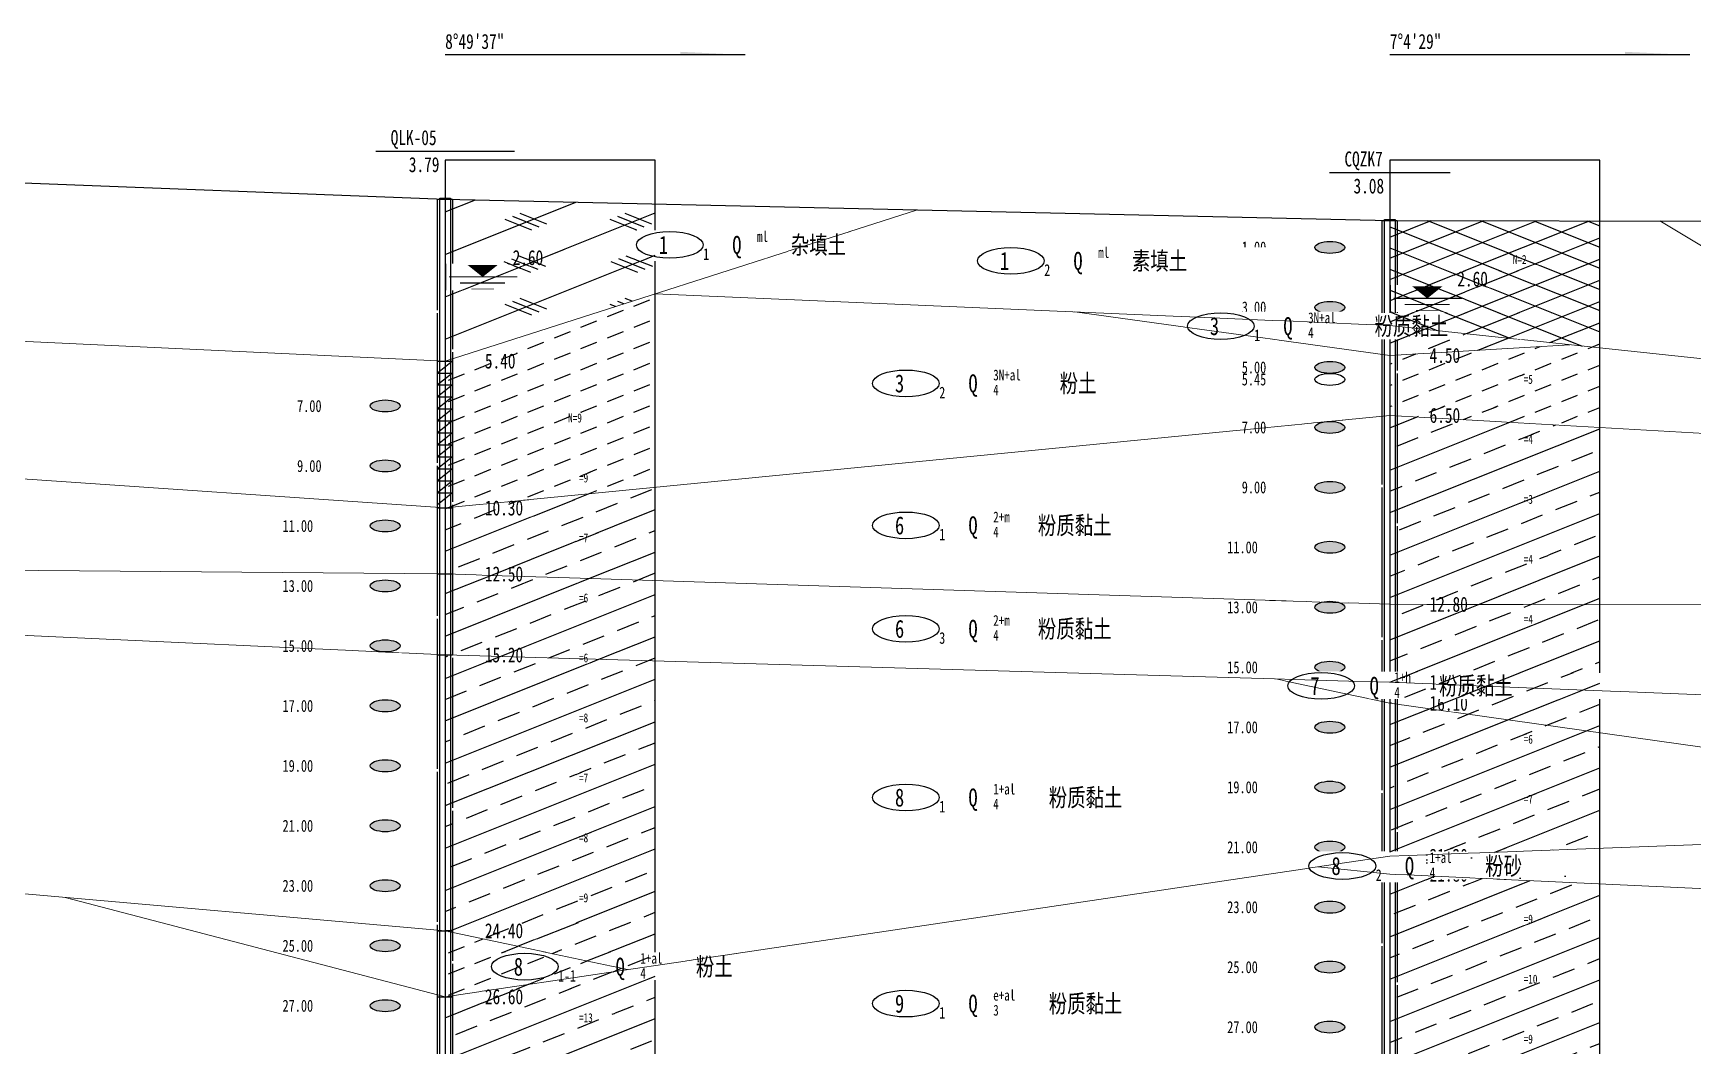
# Model space of a CAD drawing. Header units: millimetres. Extents: x 946 to 3601, y 223 to 2569.
# Drawn here: x 1829.1 to 1884.4, y 569.3 to 603.1 of the extents above; entities that cross this region are included whole.
import ezdxf

# ---------------------------------------------------------------- set-up
doc = ezdxf.new("R2010")
doc.units = ezdxf.units.MM
doc.linetypes.add('sx', pattern=[10, 5, 0, 5, 0])
for name, color, linetype in [('dz-temp', 4, 'Continuous'), ('GiCAD_PouMian', 7, 'Continuous'), ('GICAD_QUYANG', 7, 'Continuous'), ('地形线', 7, 'Continuous'), ('地质-地层符号', 3, 'Continuous'), ('地质-地面线', 7, 'Continuous'), ('地质-填充花纹', 8, 'Continuous'), ('地质-标贯', 7, 'Continuous'), ('地质-水位线', 5, 'Continuous'), ('地质-钻孔', 7, 'Continuous')]:
    doc.layers.add(name, color=color, linetype=linetype)
doc.layers.add('地质-地层线', color=7, linetype='Continuous', lineweight=15)
doc.layers.add('地质-文字', color=7, linetype='Continuous', lineweight=15)
doc.styles.add('LZ_FONTS_FS', font='', dxfattribs={"width": 0.7})
doc.styles.add('LZ_PMT_LINE', font='', dxfattribs={"height": 2})
doc.styles.add('剖线方向', font='', dxfattribs={"width": 0.7, "height": 2.5})
doc.styles.add('叠加符号', font='', dxfattribs={"width": 0.7, "height": 2.5})
doc.styles.add('地下水位', font='', dxfattribs={"width": 0.7, "height": 2.5})
doc.styles.add('地层编号', font='', dxfattribs={"width": 0.7, "height": 3})
doc.styles.add('层底标注', font='', dxfattribs={"width": 0.7, "height": 2.5})
doc.styles.add('岩土名称', font='', dxfattribs={"width": 0.7, "height": 3})
doc.styles.add('时代', font='', dxfattribs={"width": 0.7, "height": 3})
doc.styles.add('标贯动探', font='', dxfattribs={"width": 0.7, "height": 1.5})
doc.styles.add('钻孔标注', font='', dxfattribs={"width": 0.7, "height": 2.5})
doc.styles.get('LZ_FONTS_FS').set_extended_font_data('仿宋_GB2312')
doc.styles.get('LZ_PMT_LINE').set_extended_font_data('仿宋_GB2312')
doc.styles.get('剖线方向').set_extended_font_data('仿宋_GB2312')
doc.styles.get('叠加符号').set_extended_font_data('仿宋_GB2312')
doc.styles.get('地下水位').set_extended_font_data('仿宋_GB2312')
doc.styles.get('地层编号').set_extended_font_data('仿宋_GB2312')
doc.styles.get('层底标注').set_extended_font_data('仿宋_GB2312')
doc.styles.get('岩土名称').set_extended_font_data('仿宋_GB2312')
doc.styles.get('时代').set_extended_font_data('仿宋_GB2312')
doc.styles.get('标贯动探').set_extended_font_data('仿宋_GB2312')
doc.styles.get('钻孔标注').set_extended_font_data('仿宋_GB2312')
doc.linetypes.add('swx', pattern='A,7,-1.5,["●",LZ_PMT_LINE,S=0.05,R=0,X=0,Y=0],-1.5', length=10)
pattern_1 = [(21.80141, (0, 0), (-1.7677652, 0.7071061), []), (21.80141, (1.75, 0), (-1.7677652, 0.7071061), [0.76157655, -0.47598506])]
pattern_2 = [(21.80141, (0, 0), (-0.88388348, 0.3535534), [0.57118298, -0.38078866])]

# ---------------------------------------------------------------- blocks, each defined once
blk = doc.blocks.new('shuiweifh')
at = {"color": 7, "linetype": 'swx'}
blk.add_wipeout([(-2.47, -2.24), (2.54, -2.24), (2.54, 2.22), (-2.47, 2.22)], dxfattribs=at).dxf.layer = '地质-水位线'
at = {"color": 7}
blk.add_lwpolyline([(0, 0, 0, 2, 0), (0, 2, 2, 2, 0)], format="xyseb", dxfattribs=at)
for points, const_width in [([(-2.25, 0.02), (2.32, 0.02)], 0.075), ([(-1.5, -1), (1.5, -1)], 0.075), ([(-0.75, -2), (0.75, -2)], 0.05)]:
    blk.add_lwpolyline(points, dxfattribs=dict(at, const_width=const_width))
blk = doc.blocks.new('pxfx')
blk.add_hatch(color=7).paths.add_polyline_path([(15.69, 0), (15.69, 0.52), (20.1, 0)])
at = {"color": 7, "linetype": 'Continuous'}
blk.add_wipeout([(-10.23, -0.22), (10.32, -0.22), (10.32, 0.73), (-10.23, 0.73)], dxfattribs=at)
at = {"layer": '地形线', "color": 7}
blk.add_line((20, 0), (0, 0), dxfattribs=at)
blk = doc.blocks.new('WipeoutBlock')
at = {"color": 7}
blk.add_wipeout([(0, 0), (0, 1), (1, 1), (1, 0)], dxfattribs=at)
blk = doc.blocks.new('gkqy_yuan.dwg不标1')
at = {"layer": 'GiCAD_PouMian'}
h = blk.add_hatch(color=7, dxfattribs=at)
edge = h.paths.add_edge_path()
edge.add_arc((0, 0), 1, 0, 360)
at = {"layer": 'GICAD_QUYANG', "color": 7}
blk.add_circle((0, 0), 1, dxfattribs=at)
blk = doc.blocks.new('gkqy_rao.dwg不标1')
at = {"layer": 'GICAD_QUYANG', "color": 7}
blk.add_circle((0, 0), 1, dxfattribs=at)

msp = doc.modelspace()

# ---------------------------------------------------------------- linework, layer by layer
at = {"layer": 'dz-temp', "color": 7, "linetype": 'Continuous'}
for p, q in [((1849.788, 598.834), (1842.788, 598.834)), ((1849.788, 527.538), (1849.788, 598.834)), ((1881.288, 598.834), (1874.288, 598.834)), ((1881.288, 526.825), (1881.288, 598.834))]:
    msp.add_line(p, q, dxfattribs=at)
at = {"layer": '地质-地层线', "color": 7}
for p, q in [((1883.288, 596.811), (1892.288, 591.396)), ((1816.288, 593.366), (1842.788, 592.138))]:
    msp.add_line(p, q, dxfattribs=at)
at = {"layer": '地质-地面线', "color": 7, "linetype": 'Continuous'}
for p, q in [((1816.288, 598.566), (1842.788, 597.538)), ((1842.788, 597.538), (1874.288, 596.825)), ((1874.288, 596.825), (1892.288, 596.796))]:
    msp.add_line(p, q, dxfattribs=at)
at = {"layer": '地质-钻孔', "color": 7, "linetype": 'Continuous'}
for p, q in [((1840.472, 599.138), (1845.104, 599.138)), ((1872.275, 598.425), (1876.302, 598.425)), ((1842.538, 597.538), (1843.038, 597.538)), ((1842.614, 597.568), (1842.963, 597.568)), ((1874.114, 596.855), (1874.463, 596.855)), ((1842.538, 592.138), (1843.038, 592.138)), ((1842.538, 592.138), (1843.038, 592.138)), ((1842.538, 592.138), (1843.038, 592.138)), ((1843.038, 592.138), (1842.538, 591.738)), ((1842.538, 591.738), (1843.038, 591.738)), ((1843.038, 591.738), (1842.538, 591.338)), ((1843.038, 592.138), (1843.038, 592.138)), ((1843.038, 591.738), (1843.038, 591.738)), ((1842.538, 591.338), (1843.038, 591.338)), ((1843.038, 591.338), (1842.538, 590.938)), ((1843.038, 591.338), (1843.038, 591.338)), ((1842.538, 590.938), (1843.038, 590.938)), ((1843.038, 590.938), (1842.538, 590.538)), ((1842.538, 590.538), (1843.038, 590.538)), ((1843.038, 590.538), (1842.538, 590.138)), ((1843.038, 590.938), (1843.038, 590.938)), ((1843.038, 590.538), (1843.038, 590.538)), ((1842.538, 590.138), (1843.038, 590.138)), ((1843.038, 590.138), (1842.538, 589.738)), ((1843.038, 590.138), (1843.038, 590.138)), ((1842.538, 589.738), (1843.038, 589.738)), ((1843.038, 589.738), (1842.538, 589.338)), ((1843.038, 589.738), (1843.038, 589.738)), ((1842.538, 589.338), (1843.038, 589.338)), ((1843.038, 589.338), (1842.538, 588.938)), ((1842.538, 588.938), (1843.038, 588.938)), ((1843.038, 588.938), (1842.538, 588.538)), ((1843.038, 589.338), (1843.038, 589.338)), ((1843.038, 588.938), (1843.038, 588.938)), ((1842.538, 588.538), (1843.038, 588.538)), ((1843.038, 588.538), (1842.538, 588.138)), ((1843.038, 588.538), (1843.038, 588.538)), ((1842.538, 588.138), (1843.038, 588.138)), ((1843.038, 588.138), (1842.538, 587.738)), ((1842.538, 587.738), (1843.038, 587.738)), ((1843.038, 587.738), (1842.538, 587.338)), ((1843.038, 588.138), (1843.038, 588.138)), ((1843.038, 587.738), (1843.038, 587.738)), ((1842.538, 587.238), (1843.038, 587.238)), ((1842.538, 587.238), (1843.038, 587.238)), ((1842.538, 585.038), (1843.038, 585.038)), ((1842.538, 585.038), (1843.038, 585.038)), ((1842.538, 582.338), (1843.038, 582.338)), ((1842.538, 582.338), (1843.038, 582.338)), ((1842.538, 573.138), (1843.038, 573.138)), ((1842.538, 573.138), (1843.038, 573.138)), ((1842.538, 573.138), (1843.038, 573.138)), ((1843.038, 573.138), (1842.788, 573.138)), ((1842.788, 573.138), (1842.788, 570.938)), ((1842.538, 570.938), (1843.038, 570.938)), ((1842.538, 570.938), (1843.038, 570.938))]:
    msp.add_line(p, q, dxfattribs=at)
at = {"layer": '地质-钻孔', "color": 7, "linetype": 'sx'}
for p, q in [((1842.538, 597.538), (1843.038, 597.538)), ((1842.538, 527.538), (1842.538, 597.538)), ((1843.038, 597.538), (1843.038, 527.538)), ((1874.038, 596.825), (1874.538, 596.825)), ((1874.038, 526.825), (1874.038, 596.825)), ((1874.538, 596.825), (1874.538, 526.825))]:
    msp.add_line(p, q, dxfattribs=at)

# ---------------------------------------------------------------- block references
at = {"color": 7, "linetype": 'Continuous', "xscale": 0.5, "yscale": 0.2}
for p in [(1842.788, 602.345), (1874.288, 602.345)]:
    msp.add_blockref('pxfx', p, dxfattribs=at)
at = {"linetype": 'Continuous'}
for p, xscale, yscale in [((1869.251, 595.685), 2.137297264305244, 0.4605405405405509), ((1871.688, 595.685, 0), 1.200000009999894, 0.4800000039999577), ((1860.438, 594.937), 3.101081073709065, 1.025297296822901), ((1869.251, 593.685), 2.137297264305244, 0.4605405405405509), ((1871.688, 593.685, 0), 1.200000009999894, 0.4800000039999577), ((1878.651, 593.335), 0.9264864741146084, 0.3589189189189528), ((1844.013, 591.848), 2.621621580381725, 0.5556756756756659), ((1875.513, 592.035), 2.621621580381725, 0.5556756756756659), ((1856.938, 590.852), 3.101081073709065, 1.025297296822901), ((1869.251, 591.285), 2.137297264305244, 0.4518918918919371), ((1871.688, 591.285, 0), 1.200000009999894, 0.4800000039999577), ((1878.651, 591.335), 0.9264864741146084, 0.3589189189189528), ((1837.751, 590.398), 2.137297264305244, 0.4605405405405509), ((1840.188, 590.398, 0), 1.200000009999894, 0.4800000039999577), ((1875.513, 590.035), 2.621621580381725, 0.5556756756756659), ((1846.788, 590.048), 1.289729711171685, 0.3654054054054359), ((1869.251, 589.685), 2.137297264305244, 0.4605405405405509), ((1871.688, 589.685, 0), 1.200000009999894, 0.4800000039999577), ((1878.651, 589.335), 0.9264864741146084, 0.3589189189189528), ((1837.751, 588.398), 2.137297264305244, 0.4605405405405509), ((1840.188, 588.398, 0), 1.200000009999894, 0.4800000039999577), ((1847.151, 588.048), 0.9264864741146084, 0.3654054054054359), ((1869.251, 587.685), 2.137297264305244, 0.4605405405405509), ((1871.688, 587.685, 0), 1.200000009999894, 0.4800000039999577), ((1844.013, 586.948), 3.227026975477156, 0.5556756756756659), ((1878.651, 587.335), 0.9264864741146084, 0.3654054054054359), ((1837.266, 586.398), 2.621621580381725, 0.4605405405405509), ((1840.188, 586.398, 0), 1.200000009999894, 0.4800000039999577), ((1856.938, 586.117), 3.101081073709065, 1.025297296822901), ((1847.151, 586.048), 0.9264864741146084, 0.3589189189189528), ((1868.766, 585.685), 2.621621580381725, 0.4605405405405509), ((1871.688, 585.685, 0), 1.200000009999894, 0.4800000039999577), ((1878.651, 585.335), 0.9264864741146084, 0.3589189189189528), ((1844.013, 584.748), 3.227026975477156, 0.5556756756756659), ((1837.266, 584.398), 2.621621580381725, 0.4605405405405509), ((1840.188, 584.398, 0), 1.200000009999894, 0.4800000039999577), ((1847.151, 584.048), 0.9264864741146084, 0.3654054054054359), ((1868.766, 583.685), 2.621621580381725, 0.4605405405405509), ((1871.688, 583.685, 0), 1.200000009999894, 0.4800000039999577), ((1856.938, 582.667), 3.101081073709065, 1.025297296822901), ((1878.651, 583.335), 0.9264864741146084, 0.3589189189189528), ((1837.266, 582.398), 2.621621580381725, 0.4605405405405509), ((1840.188, 582.398, 0), 1.200000009999894, 0.4800000039999577), ((1847.151, 582.048), 0.9264864741146084, 0.3654054054054359), ((1868.766, 581.685), 2.621621580381725, 0.4605405405405509), ((1871.688, 581.685, 0), 1.200000009999894, 0.4800000039999577), ((1878.651, 581.335), 0.9264864741146084, 0.3589189189189528), ((1837.266, 580.398), 2.621621580381725, 0.4605405405405509), ((1840.188, 580.398, 0), 1.200000009999894, 0.4800000039999577), ((1875.513, 580.435), 3.227026975477156, 0.5556756756756659), ((1847.151, 580.048), 0.9264864741146084, 0.3654054054054359), ((1868.766, 579.685), 2.621621580381725, 0.4605405405405509), ((1871.688, 579.685, 0), 1.200000009999894, 0.4800000039999577), ((1878.651, 579.335), 0.9264864741146084, 0.3654054054054359), ((1837.266, 578.398), 2.621621580381725, 0.4605405405405509), ((1840.188, 578.398, 0), 1.200000009999894, 0.4800000039999577), ((1847.151, 578.048), 0.9264864741146084, 0.3589189189189528), ((1856.938, 577.042), 3.101081073709065, 1.025297296822901), ((1868.766, 577.685), 2.621621580381725, 0.4605405405405509), ((1871.688, 577.685, 0), 1.200000009999894, 0.4800000039999577), ((1878.651, 577.335), 0.9264864741146084, 0.3589189189189528), ((1837.266, 576.398), 2.621621580381725, 0.4605405405405509), ((1840.188, 576.398, 0), 1.200000009999894, 0.4800000039999577), ((1847.151, 576.048), 0.9264864741146084, 0.3654054054054359), ((1868.766, 575.685), 2.621621580381725, 0.4605405405405509), ((1871.688, 575.685, 0), 1.200000009999894, 0.4800000039999577), ((1878.651, 575.335), 0.9264864741146084, 0.3654054054054359), ((1837.266, 574.398), 2.621621580381725, 0.4605405405405509), ((1840.188, 574.398, 0), 1.200000009999894, 0.4800000039999577), ((1847.151, 574.048), 0.9264864741146084, 0.3654054054054359), ((1868.766, 573.685), 2.621621580381725, 0.4605405405405509), ((1871.688, 573.685, 0), 1.200000009999894, 0.4800000039999577), ((1844.013, 572.848), 3.227026975477156, 0.5556756756756659), ((1878.651, 573.335), 0.9264864741146084, 0.3654054054054359), ((1837.266, 572.398), 2.621621580381725, 0.4605405405405509), ((1840.188, 572.398, 0), 1.200000009999894, 0.4800000039999577), ((1847.151, 572.048), 1.289729711171685, 0.3589189189189528), ((1868.766, 571.685), 2.621621580381725, 0.4605405405405509), ((1871.688, 571.685, 0), 1.200000009999894, 0.4800000039999577), ((1878.651, 571.335), 1.289729711171685, 0.3654054054054359), ((1856.938, 570.167), 3.101081073709065, 1.025297296822901), ((1837.266, 570.398), 2.621621580381725, 0.4605405405405509), ((1840.188, 570.398, 0), 1.200000009999894, 0.4800000039999577), ((1847.151, 570.048), 1.289729711171685, 0.3654054054054359), ((1868.766, 569.685), 2.621621580381725, 0.4605405405405509), ((1871.688, 569.685, 0), 1.200000009999894, 0.4800000039999577), ((1878.651, 569.335), 0.9264864741146084, 0.3654054054054359)]:
    msp.add_blockref('WipeoutBlock', p, dxfattribs=dict(at, xscale=xscale, yscale=yscale))

# ---------------------------------------------------------------- texts
at = {"layer": '地质-钻孔', "color": 7, "linetype": 'Continuous', "style": '钻孔标注', "width": 0.75}
for s, p in [('QLK-05', (1840.972, 599.338)), ('3.79', (1841.577, 598.438)), ('CQZK7', (1872.775, 598.625)), ('3.08', (1873.077, 597.725))]:
    msp.add_text(s, height=0.5, dxfattribs=at).set_placement(p)

# ---------------------------------------------------------------- next in the draw order: hatches: boundary and pattern name
at = {"layer": '地质-填充花纹', "linetype": 'Continuous'}
h = msp.add_hatch(dxfattribs=at)
h.set_pattern_fill('GLYNT', color=256, scale=0.25, style=0, pattern_type=2)
h.set_pattern_definition(pattern_1)
h.paths.add_polyline_path([(1849.788, 584.813), (1842.788, 585.038), (1842.788, 587.238), (1849.788, 587.924)])

# ---------------------------------------------------------------- next in the draw order: linework, layer by layer
at = {"layer": '地质-地层符号', "color": 7, "linetype": 'Continuous'}
for centre in [(1861.651, 595.477), (1858.151, 591.392), (1858.151, 586.657), (1858.151, 583.207), (1858.151, 577.582), (1858.151, 570.707)]:
    msp.add_ellipse(centre, major_axis=(-1.113, 0), ratio=0.4, dxfattribs=at)
at = {"layer": '地质-地层线', "color": 7}
for p, q in [((1874.288, 590.325), (1892.288, 589.296)), ((1842.788, 585.038), (1874.288, 584.025))]:
    msp.add_line(p, q, dxfattribs=at)

# ---------------------------------------------------------------- next in the draw order: block references
at = {"linetype": 'Continuous'}
for p, xscale, yscale in [((1849.063, 595.47), 3.101081073709065, 1.025297296822901), ((1863.637, 595.034), 1.723913489264487, 0.918486486486545), ((1869.251, 591.685), 2.137297264305244, 0.4605405405405509), ((1871.688, 591.685, 0), 1.200000009999894, 0.4800000039999577), ((1860.137, 590.949), 2.770054011989214, 0.9262702702702701), ((1837.751, 590.398), 2.137297264305244, 0.4605405405405509), ((1840.188, 590.398, 0), 1.200000009999894, 0.4800000039999577), ((1837.751, 588.398), 2.137297264305244, 0.4605405405405509), ((1840.188, 588.398, 0), 1.200000009999894, 0.4800000039999577), ((1837.266, 586.398), 2.621621580381725, 0.4605405405405509), ((1840.188, 586.398, 0), 1.200000009999894, 0.4800000039999577), ((1860.137, 586.213), 2.072626996839472, 0.918486486486545), ((1837.266, 584.398), 2.621621580381725, 0.4605405405405509), ((1840.188, 584.398, 0), 1.200000009999894, 0.4800000039999577), ((1875.513, 583.735), 3.227026975477156, 0.5556756756756659), ((1860.137, 582.763), 2.072626996839472, 0.918486486486545), ((1837.266, 582.398), 2.621621580381725, 0.4605405405405509), ((1840.188, 582.398, 0), 1.200000009999894, 0.4800000039999577), ((1844.013, 582.048), 3.227026975477156, 0.5556756756756659), ((1875.513, 581.135), 3.227026975477156, 0.5556756756756659), ((1837.266, 580.398), 2.621621580381725, 0.4605405405405509), ((1840.188, 580.398, 0), 1.200000009999894, 0.4800000039999577), ((1837.266, 578.398), 2.621621580381725, 0.4605405405405509), ((1840.188, 578.398, 0), 1.200000009999894, 0.4800000039999577), ((1860.137, 577.138), 2.421340504414457, 0.918486486486545), ((1837.266, 576.398), 2.621621580381725, 0.4605405405405509), ((1840.188, 576.398, 0), 1.200000009999894, 0.4800000039999577), ((1875.513, 574.735), 3.227026975477156, 0.5556756756756659), ((1837.266, 574.398), 2.621621580381725, 0.4605405405405509), ((1840.188, 574.398, 0), 1.200000009999894, 0.4800000039999577), ((1844.013, 570.648), 3.227026975477156, 0.5556756756756659), ((1860.137, 570.263), 2.421340504414457, 0.918486486486545)]:
    msp.add_blockref('WipeoutBlock', p, dxfattribs=dict(at, xscale=xscale, yscale=yscale))
at = {"color": 7, "linetype": 'Continuous', "xscale": 0.5, "yscale": 0.2}
for p in [(1872.288, 595.925), (1872.288, 593.925), (1872.288, 589.925), (1872.288, 587.925), (1872.288, 585.925), (1872.288, 583.925), (1872.288, 581.925), (1872.288, 579.925), (1872.288, 577.925), (1872.288, 575.925), (1872.288, 573.925), (1840.788, 572.638), (1872.288, 571.925), (1840.788, 570.638), (1872.288, 569.925)]:
    msp.add_blockref('gkqy_yuan.dwg不标1', p, dxfattribs=at)
at = {"layer": '地质-水位线', "color": 7, "linetype": 'swx', "xscale": 0.5, "yscale": 0.2}
for p in [(1844.038, 594.938), (1875.538, 594.225)]:
    msp.add_blockref('shuiweifh', p, dxfattribs=at)

# ---------------------------------------------------------------- next in the draw order: texts
at = {"color": 7, "linetype": 'Continuous', "width": 0.75}
for s, height, style, p in [('8°49\'37"', 0.5, '剖线方向', (1842.788, 602.545)), ('7°4\'29"', 0.5, '剖线方向', (1874.288, 602.545)), ('1.00', 0.4, 'LZ_FONTS_FS', (1869.351, 595.725)), ('3.00', 0.4, 'LZ_FONTS_FS', (1869.351, 593.725)), ('7.00', 0.4, 'LZ_FONTS_FS', (1869.351, 589.725)), ('9.00', 0.4, 'LZ_FONTS_FS', (1869.351, 587.725)), ('11.00', 0.4, 'LZ_FONTS_FS', (1868.866, 585.725)), ('13.00', 0.4, 'LZ_FONTS_FS', (1868.866, 583.725)), ('15.00', 0.4, 'LZ_FONTS_FS', (1868.866, 581.725)), ('17.00', 0.4, 'LZ_FONTS_FS', (1868.866, 579.725)), ('19.00', 0.4, 'LZ_FONTS_FS', (1868.866, 577.725)), ('21.00', 0.4, 'LZ_FONTS_FS', (1868.866, 575.725)), ('23.00', 0.4, 'LZ_FONTS_FS', (1868.866, 573.725)), ('25.00', 0.4, 'LZ_FONTS_FS', (1837.366, 572.438)), ('25.00', 0.4, 'LZ_FONTS_FS', (1868.866, 571.725)), ('27.00', 0.4, 'LZ_FONTS_FS', (1837.366, 570.438)), ('27.00', 0.4, 'LZ_FONTS_FS', (1868.866, 569.725))]:
    msp.add_text(s, height=height, dxfattribs=dict(at, style=style)).set_placement(p)
at = {"layer": '地质-地层符号', "color": 7, "linetype": 'Continuous', "style": '地层编号', "width": 0.75}
for s, height, p in [('1', 0.6, (1861.288, 595.177)), ('2', 0.39, (1862.765, 594.977)), ('3', 0.6, (1857.788, 591.092)), ('2', 0.39, (1859.265, 590.892)), ('6', 0.6, (1857.788, 586.357)), ('1', 0.39, (1859.265, 586.157)), ('6', 0.6, (1857.788, 582.907)), ('3', 0.39, (1859.265, 582.707)), ('8', 0.6, (1857.788, 577.282)), ('1', 0.39, (1859.265, 577.082)), ('9', 0.6, (1857.788, 570.407)), ('1', 0.39, (1859.265, 570.207))]:
    msp.add_text(s, height=height, dxfattribs=at).set_placement(p)
at = {"layer": '地质-文字', "color": 7, "linetype": 'Continuous', "style": '层底标注', "width": 0.75}
for s, p in [('5.40', (1844.113, 591.888)), ('4.50', (1875.613, 592.075)), ('6.50', (1875.613, 590.075)), ('10.30', (1844.113, 586.988)), ('12.50', (1844.113, 584.788)), ('24.40', (1844.113, 572.888))]:
    msp.add_text(s, height=0.5, dxfattribs=at).set_placement(p)
at = {"layer": '地质-标贯', "color": 7, "linetype": 'Continuous', "style": '标贯动探', "width": 0.75}
for s, p in [('=1', (1878.751, 593.375)), ('=5', (1878.751, 591.375)), ('N=9', (1846.888, 590.088)), ('=4', (1878.751, 589.375)), ('=9', (1847.251, 588.088)), ('=3', (1878.751, 587.375)), ('=7', (1847.251, 586.088)), ('=4', (1878.751, 585.375)), ('=6', (1847.251, 584.088)), ('=8', (1847.251, 580.088)), ('=6', (1878.751, 579.375)), ('=7', (1847.251, 578.088)), ('=7', (1878.751, 577.375)), ('=8', (1847.251, 576.088)), ('=9', (1847.251, 574.088)), ('=9', (1878.751, 573.375)), ('=21', (1847.251, 572.088)), ('=10', (1878.751, 571.375)), ('=9', (1878.751, 569.375))]:
    msp.add_text(s, height=0.3, dxfattribs=at).set_placement(p)

# ---------------------------------------------------------------- next in the draw order: hatches: boundary and pattern name
at = {"layer": '地质-填充花纹', "linetype": 'Continuous'}
h = msp.add_hatch(dxfattribs=at)
h.set_pattern_fill('GKFT', color=256, scale=0.25, style=0, pattern_type=2)
h.set_pattern_definition(pattern_2)
h.paths.add_polyline_path([(1849.788, 587.924), (1842.788, 587.238), (1842.788, 592.138), (1849.788, 594.38)])
h = msp.add_hatch(dxfattribs=at)
h.set_pattern_fill('GLYNT', color=256, scale=0.25, style=0, pattern_type=2)
h.set_pattern_definition(pattern_1)
h.paths.add_polyline_path([(1881.288, 589.925), (1881.288, 584.014), (1874.288, 584.025), (1874.288, 590.325)])
h = msp.add_hatch(dxfattribs=at)
h.set_pattern_fill('GLYNT', color=256, scale=0.25, style=0, pattern_type=2)
h.set_pattern_definition(pattern_1)
h.paths.add_polyline_path([(1849.788, 584.813), (1849.788, 582.135), (1842.788, 582.338), (1842.788, 585.038)])

# ---------------------------------------------------------------- next in the draw order: linework, layer by layer
at = {"layer": 'dz-temp', "color": 7, "linetype": 'Continuous'}
for p, q in [((1842.788, 598.834), (1842.788, 527.538)), ((1874.288, 598.834), (1874.288, 526.825))]:
    msp.add_line(p, q, dxfattribs=at)
at = {"layer": '地质-地层符号', "color": 7, "linetype": 'Continuous'}
msp.add_ellipse((1850.276, 596.01), major_axis=(-1.113, 0), ratio=0.4, dxfattribs=at)
at = {"layer": '地质-地层线', "color": 7}
for p, q in [((1816.288, 589.066), (1842.788, 587.238)), ((1816.288, 585.266), (1842.788, 585.038)), ((1874.288, 584.025), (1892.288, 583.996)), ((1816.288, 583.566), (1842.788, 582.338)), ((1816.288, 575.466), (1842.788, 573.138)), ((1830.114, 574.252), (1842.788, 570.938))]:
    msp.add_line(p, q, dxfattribs=at)
at = {"layer": '地质-钻孔', "color": 7, "linetype": 'Continuous'}
for p, q in [((1842.614, 527.538), (1842.614, 597.568)), ((1842.963, 597.568), (1842.963, 527.538)), ((1874.114, 526.825), (1874.114, 596.855)), ((1874.463, 596.855), (1874.463, 526.825))]:
    msp.add_line(p, q, dxfattribs=at)

# ---------------------------------------------------------------- next in the draw order: block references
at = {"linetype": 'Continuous'}
for p, xscale, yscale in [((1852.262, 595.566), 1.723913489264487, 0.918486486486545), ((1844.938, 595.298), 2.621621580381725, 0.5556756756756659), ((1865.59, 595.03), 4.558918844686969, 0.8940540540540316), ((1876.438, 594.585), 2.621621580381725, 0.5556756756756659), ((1867.438, 592.761), 3.101081073709065, 1.025297296822901), ((1875.513, 593.035), 2.621621580381725, 0.5556756756756659), ((1863.179, 590.949), 3.105945896457979, 0.8778378378378694), ((1862.453, 586.213), 6.011891792915958, 0.8778378378378694), ((1862.453, 582.763), 6.011891792915958, 0.8778378378378694), ((1870.787, 580.82), 2.426486484114503, 0.9705945936458011), ((1862.816, 577.138), 6.011891792915958, 0.8778378378378694), ((1875.513, 575.335), 3.227026975477156, 0.5556756756756659), ((1862.816, 570.263), 6.011891792915958, 0.8778378378378694)]:
    msp.add_blockref('WipeoutBlock', p, dxfattribs=dict(at, xscale=xscale, yscale=yscale))
at = {"color": 7, "linetype": 'Continuous', "xscale": 0.5, "yscale": 0.2}
for name, p in [('gkqy_yuan.dwg不标1', (1872.288, 591.925)), ('gkqy_rao.dwg不标1', (1872.288, 591.525)), ('gkqy_yuan.dwg不标1', (1840.788, 590.638)), ('gkqy_yuan.dwg不标1', (1840.788, 590.638)), ('gkqy_yuan.dwg不标1', (1840.788, 588.638)), ('gkqy_yuan.dwg不标1', (1840.788, 588.638)), ('gkqy_yuan.dwg不标1', (1840.788, 586.638)), ('gkqy_yuan.dwg不标1', (1840.788, 586.638)), ('gkqy_yuan.dwg不标1', (1840.788, 584.638)), ('gkqy_yuan.dwg不标1', (1840.788, 584.638)), ('gkqy_yuan.dwg不标1', (1840.788, 582.638)), ('gkqy_yuan.dwg不标1', (1840.788, 582.638)), ('gkqy_yuan.dwg不标1', (1840.788, 580.638)), ('gkqy_yuan.dwg不标1', (1840.788, 580.638)), ('gkqy_yuan.dwg不标1', (1840.788, 578.638)), ('gkqy_yuan.dwg不标1', (1840.788, 578.638)), ('gkqy_yuan.dwg不标1', (1840.788, 576.638)), ('gkqy_yuan.dwg不标1', (1840.788, 576.638)), ('gkqy_yuan.dwg不标1', (1840.788, 574.638)), ('gkqy_yuan.dwg不标1', (1840.788, 574.638))]:
    msp.add_blockref(name, p, dxfattribs=at)

# ---------------------------------------------------------------- next in the draw order: texts
at = {"color": 7, "linetype": 'Continuous', "style": 'LZ_FONTS_FS', "width": 0.75}
for s, p in [('5.00', (1869.351, 591.725)), ('5.45', (1869.351, 591.325)), ('7.00', (1837.851, 590.438)), ('7.00', (1837.851, 590.438)), ('9.00', (1837.851, 588.438)), ('9.00', (1837.851, 588.438)), ('11.00', (1837.366, 586.438)), ('11.00', (1837.366, 586.438)), ('13.00', (1837.366, 584.438)), ('13.00', (1837.366, 584.438)), ('15.00', (1837.366, 582.438)), ('15.00', (1837.366, 582.438)), ('17.00', (1837.366, 580.438)), ('17.00', (1837.366, 580.438)), ('19.00', (1837.366, 578.438)), ('19.00', (1837.366, 578.438)), ('21.00', (1837.366, 576.438)), ('21.00', (1837.366, 576.438)), ('23.00', (1837.366, 574.438)), ('23.00', (1837.366, 574.438))]:
    msp.add_text(s, height=0.4, dxfattribs=at).set_placement(p)
at = {"layer": '地质-地层符号', "color": 7, "linetype": 'Continuous', "width": 0.75}
for s, height, style, p in [('1', 0.6, '地层编号', (1849.913, 595.71)), ('1', 0.39, '地层编号', (1851.39, 595.51)), ('Q', 0.6, '时代', (1863.737, 595.177)), ('ml', 0.36, '时代', (1864.563, 595.577)), ('Q', 0.6, '时代', (1860.237, 591.092)), ('3N+al', 0.36, '时代', (1861.063, 591.492)), ('4', 0.36, '时代', (1861.063, 590.992)), ('Q', 0.6, '时代', (1860.237, 586.357)), ('4', 0.36, '时代', (1861.063, 586.257)), ('2+m', 0.36, '时代', (1861.063, 586.757)), ('Q', 0.6, '时代', (1860.237, 582.907)), ('2+m', 0.36, '时代', (1861.063, 583.307)), ('4', 0.36, '时代', (1861.063, 582.807)), ('Q', 0.6, '时代', (1860.237, 577.282)), ('1+al', 0.36, '时代', (1861.063, 577.682)), ('4', 0.36, '时代', (1861.063, 577.182)), ('e+al', 0.36, '时代', (1861.063, 570.807)), ('Q', 0.6, '时代', (1860.237, 570.407)), ('3', 0.36, '时代', (1861.063, 570.307))]:
    msp.add_text(s, height=height, dxfattribs=dict(at, style=style)).set_placement(p)
at = {"layer": '地质-文字', "color": 7, "linetype": 'Continuous', "style": '层底标注', "width": 0.75}
for s, p in [('12.80', (1875.613, 583.775)), ('15.20', (1844.113, 582.088)), ('15.40', (1875.613, 581.175)), ('16.10', (1875.613, 580.475)), ('26.60', (1844.113, 570.688))]:
    msp.add_text(s, height=0.5, dxfattribs=at).set_placement(p)
at = {"layer": '地质-标贯', "color": 7, "linetype": 'Continuous', "style": '标贯动探', "width": 0.75}
for s, p in [('=4', (1878.751, 583.375)), ('=6', (1847.251, 582.088)), ('=4', (1878.751, 581.375)), ('=13', (1847.251, 570.088))]:
    msp.add_text(s, height=0.3, dxfattribs=at).set_placement(p)

# ---------------------------------------------------------------- next in the draw order: hatches: boundary and pattern name
at = {"layer": '地质-填充花纹', "linetype": 'Continuous'}
h = msp.add_hatch(dxfattribs=at)
h.set_pattern_fill('GKZTT', color=256, scale=0.25, style=0, pattern_type=2)
h.set_pattern_definition([(21.80141, (0, 0), (-1.76776695, 0.7071068), []), (158.19859, (0.625, -0.1), (-3.535534, -1.4142136), [0.9519716, -2.855915]), (158.19859, (0.375, -0.2), (-3.535534, -1.4142136), [0.9519716, -2.855915]), (158.19859, (0.125, -0.3), (-3.535534, -1.4142136), [0.9519716, -2.855915]), (158.19859, (4.125, -0.1), (-3.535534, -1.4142136), [0.9519716, -2.855915]), (158.19859, (3.875, -0.2), (-3.535534, -1.4142136), [0.9519716, -2.855915]), (158.19859, (3.625, -0.3), (-3.535534, -1.4142136), [0.9519716, -2.855915])])
h.paths.add_polyline_path([(1849.788, 597.38), (1849.788, 594.38), (1842.788, 592.138), (1842.788, 597.538)])

# ---------------------------------------------------------------- next in the draw order: linework, layer by layer
at = {"layer": '地质-地层符号', "color": 7, "linetype": 'Continuous'}
for centre in [(1868.651, 593.301), (1872, 581.305)]:
    msp.add_ellipse(centre, major_axis=(-1.113, 0), ratio=0.4, dxfattribs=at)
at = {"layer": '地质-地层线', "color": 7}
msp.add_line((1842.788, 587.238), (1874.288, 590.325), dxfattribs=at)

# ---------------------------------------------------------------- next in the draw order: block references
at = {"linetype": 'Continuous'}
for p, xscale, yscale in [((1854.215, 595.573), 4.558918844686969, 0.8810810810811565), ((1878.288, 595.335), 1.289729711171685, 0.3589189189189528), ((1870.637, 592.857), 2.770054011989214, 0.9262702702702701), ((1873.514, 580.861), 2.072626996839472, 0.918486486486545), ((1871.492, 574.757), 3.101081073709065, 1.025297296822901), ((1877.688, 575.07), 1.064864864864785, 0.5448648648648304), ((1844.228, 571.4), 4.450270262898312, 1.025297296822901)]:
    msp.add_blockref('WipeoutBlock', p, dxfattribs=dict(at, xscale=xscale, yscale=yscale))

# ---------------------------------------------------------------- next in the draw order: texts
at = {"layer": '地质-地层符号', "color": 7, "linetype": 'Continuous', "width": 0.75}
for s, height, style, p in [('Q', 0.6, '时代', (1852.362, 595.71)), ('ml', 0.36, '时代', (1853.188, 596.11)), ('素填土', 0.6, '岩土名称', (1865.69, 595.177)), ('3', 0.6, '地层编号', (1868.288, 593.001)), ('1', 0.39, '地层编号', (1869.765, 592.801)), ('粉土', 0.6, '岩土名称', (1863.279, 591.092)), ('粉质黏土', 0.6, '岩土名称', (1862.553, 586.357)), ('粉质黏土', 0.6, '岩土名称', (1862.553, 582.907)), ('7', 0.6, '地层编号', (1871.637, 581.005)), ('粉质黏土', 0.6, '岩土名称', (1862.916, 577.282)), ('粉质黏土', 0.6, '岩土名称', (1862.916, 570.407))]:
    msp.add_text(s, height=height, dxfattribs=dict(at, style=style)).set_placement(p)
at = {"layer": '地质-文字', "color": 7, "linetype": 'Continuous', "style": '层底标注', "width": 0.75}
for s, p in [('3.50', (1875.613, 593.075)), ('21.20', (1875.613, 575.375)), ('21.80', (1875.613, 574.775))]:
    msp.add_text(s, height=0.5, dxfattribs=at).set_placement(p)
at = {"layer": '地质-水位线', "color": 7, "linetype": 'swx', "style": '地下水位', "width": 0.75}
for p in [(1845.038, 595.338), (1876.538, 594.625)]:
    msp.add_text('2.60', height=0.5, dxfattribs=at).set_placement(p)

# ---------------------------------------------------------------- next in the draw order: linework, layer by layer
at = {"layer": '地质-地层符号', "color": 7, "linetype": 'Continuous'}
for centre in [(1872.705, 575.297), (1845.441, 571.94)]:
    msp.add_ellipse(centre, major_axis=(-1.113, 0), ratio=0.4, dxfattribs=at)
at = {"layer": '地质-地层线', "color": 7}
for p, q in [((1842.788, 592.138), (1858.538, 597.182)), ((1842.788, 582.338), (1874.288, 581.425)), ((1870.486, 581.535), (1874.288, 580.725)), ((1871.896, 575.269), (1874.288, 575.025))]:
    msp.add_line(p, q, dxfattribs=at)

# ---------------------------------------------------------------- next in the draw order: block references
at = {"linetype": 'Continuous'}
for p, xscale, yscale in [((1873.679, 592.857), 6.011891792915958, 0.8778378378378694), ((1875.83, 580.861), 6.011891792915958, 0.8778378378378694), ((1874.691, 574.853), 2.421340504414457, 0.918486486486545), ((1848.371, 571.497), 2.421340504414457, 0.918486486486545)]:
    msp.add_blockref('WipeoutBlock', p, dxfattribs=dict(at, xscale=xscale, yscale=yscale))

# ---------------------------------------------------------------- next in the draw order: texts
at = {"layer": '地质-地层符号', "color": 7, "linetype": 'Continuous', "width": 0.75}
for s, height, style, p in [('杂填土', 0.6, '岩土名称', (1854.315, 595.71)), ('Q', 0.6, '时代', (1870.737, 593.001)), ('4', 0.36, '时代', (1871.563, 592.901)), ('3N+al', 0.36, '时代', (1871.563, 593.401)), ('1+h', 0.36, '时代', (1874.44, 581.405)), ('Q', 0.6, '时代', (1873.614, 581.005)), ('4', 0.36, '时代', (1874.44, 580.905)), ('8', 0.6, '地层编号', (1872.342, 574.997)), ('2', 0.39, '地层编号', (1873.818, 574.797)), ('8', 0.6, '地层编号', (1845.078, 571.64)), ('1-1', 0.39, '地层编号', (1846.554, 571.44))]:
    msp.add_text(s, height=height, dxfattribs=dict(at, style=style)).set_placement(p)
at = {"layer": '地质-填充花纹', "linetype": 'Continuous', "style": '叠加符号', "width": 0.75}
msp.add_text('f', height=0.5, dxfattribs=at).set_placement((1877.788, 575.11))
at = {"layer": '地质-标贯', "color": 7, "linetype": 'Continuous', "style": '标贯动探', "width": 0.75}
for s, p in [('N=2', (1878.388, 595.375)), ('=8', (1878.751, 575.375))]:
    msp.add_text(s, height=0.3, dxfattribs=at).set_placement(p)

# ---------------------------------------------------------------- next in the draw order: hatches: boundary and pattern name
at = {"layer": '地质-填充花纹', "linetype": 'Continuous'}
h = msp.add_hatch(dxfattribs=at)
h.set_pattern_fill('GKSTT', color=256, scale=0.25, style=0, pattern_type=2)
h.set_pattern_definition([(21.80141, (0, 0), (-0.88388348, 0.3535534), []), (158.19859, (0, 0), (-0.88388348, -0.3535534), [])])
h.paths.add_polyline_path([(1881.288, 596.814), (1881.288, 592.575), (1880.288, 592.682), (1874.288, 593.325), (1874.288, 596.825)])
h = msp.add_hatch(dxfattribs=at)
h.set_pattern_fill('GLYNT', color=256, scale=0.25, style=0, pattern_type=2)
h.set_pattern_definition(pattern_1)
h.paths.add_polyline_path([(1880.288, 592.682), (1874.288, 592.325), (1874.288, 593.325)])
h = msp.add_hatch(dxfattribs=at)
h.set_pattern_fill('GKFT', color=256, scale=0.25, style=0, pattern_type=2)
h.set_pattern_definition(pattern_2)
h.paths.add_polyline_path([(1881.288, 592.575), (1881.288, 589.925), (1874.288, 590.325), (1874.288, 592.325), (1880.288, 592.682)])
h = msp.add_hatch(dxfattribs=at)
h.set_pattern_fill('GLYNT', color=256, scale=0.25, style=0, pattern_type=2)
h.set_pattern_definition(pattern_1)
h.paths.add_polyline_path([(1881.288, 584.014), (1881.288, 581.142), (1874.288, 581.425), (1874.288, 584.025)])
h = msp.add_hatch(dxfattribs=at)
h.set_pattern_fill('GLYNT', color=256, scale=0.25, style=0, pattern_type=2)
h.set_pattern_definition(pattern_1)
h.paths.add_polyline_path([(1849.788, 582.135), (1849.788, 571.98), (1848.867, 571.843), (1842.788, 573.138), (1842.788, 582.338)])
h = msp.add_hatch(dxfattribs=at)
h.set_pattern_fill('GLYNT', color=256, scale=0.25, style=0, pattern_type=2)
h.set_pattern_definition(pattern_1)
h.paths.add_polyline_path([(1881.288, 581.142), (1881.288, 579.742), (1874.288, 580.725), (1874.288, 581.425)])
h = msp.add_hatch(dxfattribs=at)
h.set_pattern_fill('GKFT', color=256, scale=0.25, style=0, pattern_type=2)
h.set_pattern_definition(pattern_2)
h.paths.add_polyline_path([(1848.867, 571.843), (1842.788, 570.938), (1842.788, 573.138)])
h = msp.add_hatch(dxfattribs=at)
h.set_pattern_fill('GLYNT', color=256, scale=0.25, style=0, pattern_type=2)
h.set_pattern_definition(pattern_1)
h.paths.add_polyline_path([(1849.788, 568.357), (1842.788, 568.538), (1842.788, 570.938), (1848.867, 571.843), (1849.788, 571.98)])

# ---------------------------------------------------------------- next in the draw order: linework, layer by layer
at = {"layer": '地质-地层线', "color": 7}
for p, q in [((1849.788, 594.38), (1874.288, 593.325)), ((1863.788, 593.777), (1874.288, 592.325)), ((1874.288, 593.325), (1892.288, 591.396)), ((1874.288, 592.325), (1880.288, 592.682)), ((1874.288, 581.425), (1892.288, 580.696)), ((1874.288, 580.725), (1892.288, 578.196)), ((1842.788, 573.138), (1848.867, 571.843))]:
    msp.add_line(p, q, dxfattribs=at)

# ---------------------------------------------------------------- next in the draw order: block references
at = {"linetype": 'Continuous', "xscale": 3.105945896457979}
for p, yscale in [((1877.37, 574.853), 0.8810810810811565), ((1851.05, 571.497), 0.8778378378378694)]:
    msp.add_blockref('WipeoutBlock', p, dxfattribs=dict(at, yscale=yscale))

# ---------------------------------------------------------------- next in the draw order: texts
at = {"layer": '地质-地层符号', "color": 7, "linetype": 'Continuous', "width": 0.75}
for s, height, style, p in [('粉质黏土', 0.6, '岩土名称', (1873.779, 593.001)), ('粉质黏土', 0.6, '岩土名称', (1875.93, 581.005)), ('Q', 0.6, '时代', (1874.791, 574.997)), ('1+al', 0.36, '时代', (1875.617, 575.397)), ('4', 0.36, '时代', (1875.617, 574.897)), ('Q', 0.6, '时代', (1848.471, 571.64)), ('1+al', 0.36, '时代', (1849.297, 572.04)), ('4', 0.36, '时代', (1849.297, 571.54))]:
    msp.add_text(s, height=height, dxfattribs=dict(at, style=style)).set_placement(p)

# ---------------------------------------------------------------- next in the draw order: hatches: boundary and pattern name
at = {"layer": '地质-填充花纹', "linetype": 'Continuous'}
h = msp.add_hatch(dxfattribs=at)
h.set_pattern_fill('GLYNT', color=256, scale=0.25, style=0, pattern_type=2)
h.set_pattern_definition(pattern_1)
h.paths.add_polyline_path([(1881.288, 579.742), (1881.288, 575.886), (1874.288, 575.625), (1874.288, 580.725)])
h = msp.add_hatch(dxfattribs=at)
h.set_pattern_fill('GLXS', color=256, scale=0.25, style=0, pattern_type=2)
h.set_pattern_definition([(17.062863, (0, 0), (2.79036967, 1.248899855), [-5.9751498, 0, -4.4813624, 0, -4.4813624, 0]), (3.01447, (0, 0), (7.2145321, 1.8094251), [-2.978456, 0, -7.7439854, 0, -1.7870735, 0]), (345.966575, (-5.3654, 0), (11.07338644, -1.5019982), [-1.573447, 0, -6.293788, 0, -7.3427527, 0]), (17.06286, (0, 0), (-2.941879, 3.021541), [-3.983433, 0, -4.9792915, 0, -4.481362, 0]), (3.01447, (0, 0), (4.858372, 4.093388), [-3.574147, 0, -5.3612206, 0, -1.7870735, 0]), (345.7037, (-5.3654, 0), (5.2409553, 1.250378), [-2.088827, 0, -6.788688, 0, -10.444135, 0]), (339.87047, (-5.3654, 0), (6.9800505, 1.196567), [-0.9422907, 0, -3.769163, 0, -3.769163, 0]), (17.06286, (0, 0), (6.5425438, 3.7545058), [-1.4937875, 0, -1.4937875, 0, -4.4813624, 0]), (3.01447, (0, 0), (2.716851, 3.980613), [-3.574147, 0, -7.743985, 0, -1.7870735, 0]), (345.7037, (-5.3654, 0), (15.682466, 1.374167), [-6.266481, 0, -2.611034, 0, -2.611034, 0]), (339.87047, (-5.3654, 0), (230427.237503, -84451.983463), [-1.187286, 0, -9.894053, 0, -0.942291, 0])])
h.paths.add_polyline_path([(1881.288, 574.703), (1874.288, 575.025), (1874.288, 575.625), (1881.288, 575.886)])
h = msp.add_hatch(dxfattribs=at)
h.set_pattern_fill('GLYNT', color=256, scale=0.25, style=0, pattern_type=2)
h.set_pattern_definition(pattern_1)
h.paths.add_polyline_path([(1881.288, 574.703), (1881.288, 567.053), (1874.288, 567.725), (1874.288, 575.025)])

# ---------------------------------------------------------------- next in the draw order: linework, layer by layer
at = {"layer": '地质-地层线', "color": 7}
for p, q in [((1874.288, 575.625), (1892.288, 576.296)), ((1842.788, 570.938), (1874.288, 575.625)), ((1874.288, 575.025), (1892.288, 574.196))]:
    msp.add_line(p, q, dxfattribs=at)

# ---------------------------------------------------------------- next in the draw order: texts
at = {"layer": '地质-地层符号', "color": 7, "linetype": 'Continuous', "style": '岩土名称', "width": 0.75}
for s, p in [('粉砂', (1877.47, 574.997)), ('粉土', (1851.15, 571.64))]:
    msp.add_text(s, height=0.6, dxfattribs=at).set_placement(p)

doc.saveas('drawing.dxf')
